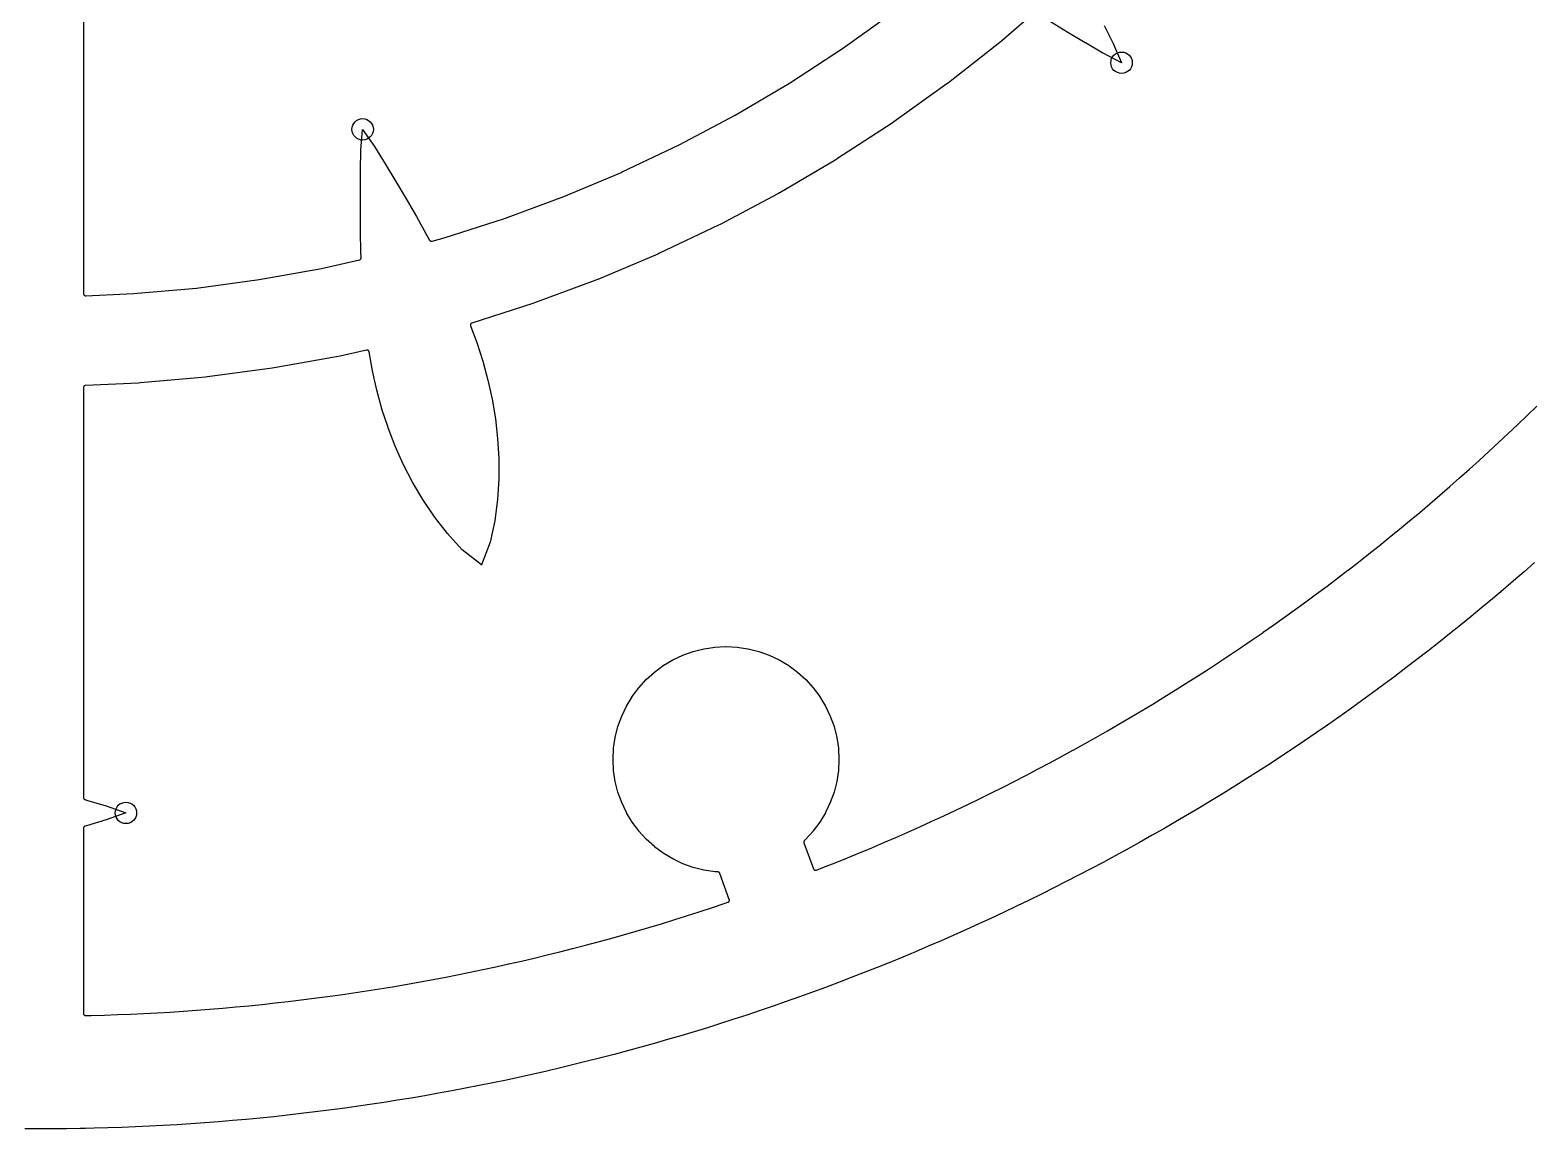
# Model space of a CAD drawing. Header units: millimetres. Extents: x -252 to 252, y -252 to 252.
# Drawn here: x -1 to 166.8, y -252.2 to -129.5 of the extents above; entities that cross this region are included whole.
import ezdxf

# ---------------------------------------------------------------- set-up
doc = ezdxf.new("R2010")
doc.units = ezdxf.units.MM
for name, color, linetype in [('CUT_INNER', 6, 'Continuous'), ('CUT_OUTER', 1, 'Continuous'), ('ENGRAVE', 7, 'Continuous')]:
    doc.layers.add(name, color=color, linetype=linetype)

msp = doc.modelspace()

# ---------------------------------------------------------------- linework, layer by layer
at = {"layer": 'CUT_INNER'}
for points in [[(5, -107.1441), (5, -158.8834), (5.0013, -158.9086), (5.0051, -158.9336), (5.0114, -158.958), (5.0201, -158.9817), (5.0312, -159.0043), (5.0445, -159.0258), (5.0599, -159.0458), (5.0772, -159.0641), (5.0963, -159.0806), (5.1169, -159.0951), (5.1389, -159.1074), (5.1621, -159.1175), (5.1861, -159.1251), (5.2108, -159.1303), (5.2359, -159.133), (5.2611, -159.1332), (10.5861, -158.8967), (10.5972, -158.896), (17.6241, -158.2708), (17.6351, -158.2695), (24.6273, -157.3332), (24.6383, -157.3315), (31.5821, -156.0859), (31.593, -156.0837), (35.82, -155.1302), (35.8437, -155.1236), (35.8667, -155.1147), (35.8888, -155.1035), (35.9096, -155.0903), (35.929, -155.075), (35.9468, -155.0579), (35.9628, -155.0392), (35.9769, -155.0189), (35.9889, -154.9974), (35.9988, -154.9747), (36.0064, -154.9512), (36.0116, -154.9271), (36.0144, -154.9026), (36.0148, -154.8779), (35.9933, -154.2373), (35.9932, -154.2354), (35.9516, -151.9753), (35.9516, -151.9739), (35.9355, -149.7069), (35.9382, -147.4329), (35.9568, -145.1544), (35.9569, -145.1531), (35.9997, -142.8727), (36.0001, -142.8652), (36.1826, -140.5517), (36.1833, -140.5466), (36.1867, -140.551), (37.5183, -142.4512), (37.5224, -142.4574), (38.717, -144.4004), (38.7177, -144.4015), (39.8895, -146.3535), (41.0462, -148.3111), (42.1842, -150.2742), (42.1849, -150.2754), (43.2965, -152.2438), (43.2974, -152.2454), (43.6634, -152.9172), (43.6758, -152.9376), (43.6901, -152.9567), (43.7062, -152.9744), (43.7239, -152.9905), (43.743, -153.0048), (43.7634, -153.0172), (43.7849, -153.0276), (43.8073, -153.0359), (43.8304, -153.042), (43.854, -153.0459), (43.8778, -153.0475), (43.9017, -153.0469), (43.9254, -153.044), (43.9487, -153.0388), (45.2916, -152.6726), (45.3022, -152.6694), (52.0193, -150.5132), (52.0298, -150.5096), (58.6446, -148.0576), (58.6549, -148.0535), (65.1544, -145.3105), (65.1646, -145.306), (71.536, -142.2773), (71.5459, -142.2724), (77.7768, -138.9641), (77.7865, -138.9587), (83.8644, -135.3773), (83.8738, -135.3714), (89.787, -131.5239), (89.7961, -131.5177), (95.5328, -127.4117)], [(111.1592, -127.5811), (107.5298, -130.7004), (107.5277, -130.7022), (107.3584, -130.8413), (107.3563, -130.843), (101.6263, -135.3416), (101.6241, -135.3433), (101.4489, -135.4747), (101.4466, -135.4764), (95.5228, -139.7164), (95.5205, -139.718), (95.3396, -139.8415), (95.3373, -139.843), (89.2312, -143.8161), (89.2289, -143.8176), (89.0426, -143.9329), (89.0402, -143.9344), (82.7639, -147.6326), (82.7615, -147.634), (82.5704, -147.741), (82.5679, -147.7424), (76.1338, -151.1586), (76.1313, -151.1599), (75.9356, -151.2583), (75.9331, -151.2595), (69.3537, -154.387), (69.3512, -154.3881), (69.1513, -154.4778), (69.1487, -154.4789), (62.4371, -157.3114), (62.4345, -157.3124), (62.2308, -157.3931), (62.2283, -157.3941), (55.3976, -159.9262), (55.395, -159.9271), (55.1879, -159.9987), (55.1853, -159.9995), (48.3973, -162.1785), (48.3737, -162.1874), (48.3511, -162.1986), (48.3298, -162.2121), (48.3099, -162.2277), (48.2917, -162.2451), (48.2753, -162.2643), (48.261, -162.2851), (48.2489, -162.3072), (48.239, -162.3304), (48.2315, -162.3545), (48.2265, -162.3793), (48.224, -162.4044), (48.224, -162.4296), (48.2266, -162.4547), (48.2317, -162.4794), (48.2393, -162.5035), (48.9229, -164.3464), (48.9246, -164.3514), (49.599, -166.4349), (49.6007, -166.4404), (50.1777, -168.55), (50.1792, -168.5559), (50.652, -170.6936), (50.6532, -170.7), (51.0154, -172.8675), (51.0163, -172.8742), (51.2621, -175.0733), (51.2627, -175.0802), (51.3863, -177.3124), (51.3865, -177.3196), (51.3816, -179.5868), (51.3814, -179.5942), (51.2387, -181.8987), (51.2379, -181.9067), (50.9406, -184.2524), (50.939, -184.2619), (50.4441, -186.6607), (50.4428, -186.6658), (50.4411, -186.6707), (49.4562, -189.203), (49.4539, -189.2082), (49.4492, -189.2049), (47.3151, -187.5232), (47.3111, -187.5198), (47.3075, -187.5161), (45.6633, -185.7007), (45.6571, -185.6933), (44.2101, -183.8232), (44.2053, -183.8167), (42.9125, -181.9038), (42.9086, -181.8975), (41.7534, -179.9467), (41.7499, -179.9404), (40.7232, -177.9544), (40.7202, -177.9481), (39.8155, -175.9288), (39.8129, -175.9225), (39.0246, -173.8712), (39.0224, -173.8651), (38.3445, -171.7834), (38.3427, -171.7775), (37.769, -169.667), (37.7676, -169.6614), (37.2909, -167.524), (37.2898, -167.5188), (36.9108, -165.4031), (36.9051, -165.3785), (36.897, -165.3547), (36.8864, -165.3317), (36.8737, -165.31), (36.8588, -165.2896), (36.8419, -165.2708), (36.8232, -165.2539), (36.8029, -165.2389), (36.7812, -165.226), (36.7584, -165.2154), (36.7345, -165.2071), (36.71, -165.2013), (36.6849, -165.198), (36.6597, -165.1972), (36.6346, -165.199), (36.6097, -165.2033), (33.6812, -165.8639), (33.6785, -165.8645), (33.4638, -165.908), (33.461, -165.9085), (26.2906, -167.1947), (26.2879, -167.1952), (26.0714, -167.2291), (26.0687, -167.2295), (18.8483, -168.1963), (18.8455, -168.1967), (18.6278, -168.2209), (18.625, -168.2212), (11.3688, -168.8669), (11.3661, -168.8671), (11.1475, -168.8816), (11.1447, -168.8818), (5.2389, -169.144), (5.2152, -169.1462), (5.1917, -169.1507), (5.1689, -169.1573), (5.1467, -169.1661), (5.1255, -169.177), (5.1054, -169.1898), (5.0866, -169.2045), (5.0693, -169.221), (5.0537, -169.239), (5.0399, -169.2584), (5.0279, -169.279), (5.018, -169.3007), (5.0102, -169.3232), (5.0045, -169.3464), (5.0011, -169.37), (5, -169.3938), (5, -215.1767), (5.0012, -215.2016), (5.005, -215.2262), (5.0111, -215.2503), (5.0196, -215.2738), (5.0304, -215.2962), (5.0434, -215.3175), (5.0585, -215.3373), (5.0754, -215.3556), (5.0941, -215.3721), (5.1143, -215.3867), (5.1359, -215.3991), (5.1586, -215.4094), (5.1823, -215.4173), (5.357, -215.4665), (5.3583, -215.4669), (7.5471, -216.1082), (7.5542, -216.1105), (9.7377, -216.8952), (9.7429, -216.8973), (9.7377, -216.8995), (7.5542, -217.6842), (7.5471, -217.6865), (5.3583, -218.3278), (5.357, -218.3282), (5.1823, -218.3774), (5.1586, -218.3853), (5.1359, -218.3956), (5.1143, -218.408), (5.0941, -218.4226), (5.0754, -218.4391), (5.0585, -218.4573), (5.0434, -218.4772), (5.0304, -218.4985), (5.0196, -218.5209), (5.0111, -218.5443), (5.005, -218.5685), (5.0012, -218.5931), (5, -218.618), (5, -239.2813), (5.0012, -239.3061), (5.0049, -239.3307), (5.0111, -239.3548), (5.0195, -239.3782), (5.0303, -239.4006), (5.0433, -239.4219), (5.0582, -239.4417), (5.0751, -239.46), (5.0937, -239.4765), (5.1139, -239.491), (5.1354, -239.5035), (5.1581, -239.5138), (5.1816, -239.5218), (5.2058, -239.5274), (5.2305, -239.5305), (5.2554, -239.5313), (5.8791, -239.5179), (5.8806, -239.5178), (7.3486, -239.4773), (7.3501, -239.4772), (8.8179, -239.4277), (8.8194, -239.4276), (10.2868, -239.3691), (10.2883, -239.369), (11.7554, -239.3014), (11.7569, -239.3014), (13.2235, -239.2248), (13.225, -239.2247), (14.6911, -239.1392), (14.6926, -239.1391), (16.1581, -239.0445), (16.1597, -239.0444), (17.6246, -238.9409), (17.6261, -238.9408), (19.0904, -238.8282), (19.0919, -238.8281), (20.5554, -238.7066), (20.5569, -238.7065), (22.0197, -238.576), (22.0212, -238.5758), (23.4832, -238.4364), (23.4847, -238.4362), (24.9457, -238.2878), (24.9473, -238.2876), (26.4074, -238.1303), (26.4089, -238.1301), (27.868, -237.9637), (27.8695, -237.9636), (29.3276, -237.7883), (29.3291, -237.7881), (30.7861, -237.6038), (30.7876, -237.6036), (32.2434, -237.4105), (32.245, -237.4103), (33.6995, -237.2082), (33.7011, -237.2079), (35.1544, -236.9969), (35.1559, -236.9967), (36.6079, -236.7767), (36.6094, -236.7765), (38.0601, -236.5477), (38.0616, -236.5474), (39.5108, -236.3097), (39.5123, -236.3094), (40.96, -236.0628), (40.9615, -236.0625), (42.4077, -235.807), (42.4092, -235.8068), (43.8538, -235.5424), (43.8553, -235.5421), (45.2982, -235.2689), (45.2997, -235.2686), (46.7409, -234.9865), (46.7424, -234.9862), (48.1819, -234.6953), (48.1834, -234.695), (49.6211, -234.3952), (49.6226, -234.3949), (51.0584, -234.0863), (51.0599, -234.086), (52.4937, -233.7686), (52.4952, -233.7683), (53.9271, -233.4421), (53.9286, -233.4418), (55.3585, -233.1069), (55.36, -233.1065), (56.7877, -232.7628), (56.7892, -232.7624), (58.2149, -232.41), (58.2164, -232.4096), (59.6398, -232.0484), (59.6413, -232.048), (61.0625, -231.6781), (61.064, -231.6777), (62.4829, -231.2991), (62.4844, -231.2987), (63.901, -230.9113), (63.9024, -230.9109), (65.3166, -230.5149), (65.3181, -230.5145), (66.7298, -230.1098), (66.7313, -230.1093), (68.1405, -229.696), (68.1419, -229.6955), (69.5486, -229.2736), (69.55, -229.2731), (70.9541, -228.8425), (70.9555, -228.842), (72.3569, -228.4028), (72.3583, -228.4024), (73.757, -227.9546), (73.7584, -227.9541), (75.1543, -227.4977), (75.1557, -227.4972), (76.5488, -227.0323), (76.5502, -227.0318), (76.9863, -226.8833), (77.0094, -226.8741), (77.0315, -226.8627), (77.0523, -226.8491), (77.0717, -226.8335), (77.0894, -226.8161), (77.1054, -226.797), (77.1193, -226.7765), (77.1312, -226.7546), (77.1408, -226.7317), (77.1481, -226.7079), (77.1529, -226.6836), (77.1554, -226.6588), (77.1554, -226.634), (77.1529, -226.6092), (77.1479, -226.5849), (77.1406, -226.5611), (76.0814, -223.651), (76.072, -223.6285), (76.0603, -223.607), (76.0467, -223.5868), (76.0311, -223.5679), (76.0138, -223.5507), (75.9949, -223.5353), (75.9745, -223.5218), (75.953, -223.5103), (75.9304, -223.501), (75.907, -223.4939), (75.8831, -223.4892), (75.8588, -223.4868), (75.5393, -223.4711), (75.5271, -223.4699), (74.3151, -223.2901), (74.3031, -223.2877), (73.1146, -222.99), (73.1029, -222.9865), (71.9493, -222.5737), (71.938, -222.569), (70.8304, -222.0452), (70.8196, -222.0394), (69.7687, -221.4095), (69.7585, -221.4027), (68.7744, -220.6728), (68.7649, -220.6651), (67.8571, -219.8423), (67.8484, -219.8336), (67.0256, -218.9258), (67.0178, -218.9163), (66.288, -217.9322), (66.2812, -217.922), (65.6513, -216.8711), (65.6455, -216.8603), (65.1217, -215.7527), (65.117, -215.7414), (64.7042, -214.5878), (64.7006, -214.5761), (64.4029, -213.3876), (64.4006, -213.3755), (64.2208, -212.1636), (64.2196, -212.1514), (64.1595, -210.9277), (64.1595, -210.9154), (64.2196, -209.6917), (64.2208, -209.6795), (64.4006, -208.4675), (64.4029, -208.4555), (64.7006, -207.267), (64.7042, -207.2553), (65.117, -206.1017), (65.1217, -206.0903), (65.6455, -204.9828), (65.6513, -204.9719), (66.2812, -203.921), (66.288, -203.9109), (67.0178, -202.9268), (67.0256, -202.9173), (67.8484, -202.0095), (67.8571, -202.0008), (68.7649, -201.178), (68.7744, -201.1702), (69.7585, -200.4404), (69.7687, -200.4335), (70.8196, -199.8037), (70.8304, -199.7979), (71.938, -199.274), (71.9493, -199.2693), (73.1029, -198.8566), (73.1146, -198.853), (74.3031, -198.5553), (74.3151, -198.5529), (75.5271, -198.3731), (75.5393, -198.3719), (76.763, -198.3118), (76.7753, -198.3118), (77.999, -198.3719), (78.0112, -198.3731), (79.2232, -198.5529), (79.2352, -198.5553), (80.4237, -198.853), (80.4354, -198.8566), (81.589, -199.2693), (81.6003, -199.274), (82.7079, -199.7979), (82.7187, -199.8037), (83.7696, -200.4335), (83.7798, -200.4404), (84.7639, -201.1702), (84.7734, -201.178), (85.6812, -202.0008), (85.6899, -202.0095), (86.5127, -202.9173), (86.5205, -202.9268), (87.2503, -203.9109), (87.2571, -203.921), (87.887, -204.9719), (87.8928, -204.9828), (88.4167, -206.0903), (88.4213, -206.1017), (88.8341, -207.2553), (88.8377, -207.267), (89.1354, -208.4555), (89.1378, -208.4675), (89.3175, -209.6795), (89.3187, -209.6917), (89.3789, -210.9154), (89.3789, -210.9277), (89.3187, -212.1514), (89.3175, -212.1636), (89.1378, -213.3755), (89.1354, -213.3876), (88.8377, -214.5761), (88.8341, -214.5878), (88.4213, -215.7414), (88.4167, -215.7527), (87.8928, -216.8603), (87.887, -216.8711), (87.2571, -217.922), (87.2503, -217.9322), (86.5205, -218.9163), (86.5127, -218.9258), (85.6899, -219.8336), (85.6812, -219.8423), (85.5468, -219.9641), (85.5294, -219.9815), (85.5138, -220.0006), (85.5001, -220.0211), (85.4885, -220.0428), (85.4792, -220.0656), (85.4721, -220.0892), (85.4673, -220.1134), (85.465, -220.1379), (85.4651, -220.1626), (85.4676, -220.1871), (85.4725, -220.2113), (85.4798, -220.2348), (86.5375, -223.1408), (86.5471, -223.1637), (86.559, -223.1855), (86.573, -223.2061), (86.589, -223.2252), (86.6068, -223.2426), (86.6263, -223.2581), (86.6471, -223.2716), (86.6693, -223.283), (86.6924, -223.2921), (86.7164, -223.2989), (86.7408, -223.3033), (86.7657, -223.3052), (86.7905, -223.3046), (86.8152, -223.3016), (86.8395, -223.2961), (86.8631, -223.2882), (87.5965, -223.0027), (87.5979, -223.0022), (88.9632, -222.4611), (88.9646, -222.4605), (90.3265, -221.911), (90.3279, -221.9104), (91.6864, -221.3526), (91.6878, -221.352), (93.0429, -220.7858), (93.0443, -220.7852), (94.3958, -220.2108), (94.3973, -220.2102), (95.7453, -219.6274), (95.7467, -219.6268), (97.0911, -219.0358), (97.0925, -219.0352), (98.4332, -218.436), (98.4346, -218.4353), (99.7717, -217.8279), (99.7731, -217.8272), (101.1063, -217.2116), (101.1077, -217.2109), (102.4372, -216.5871), (102.4386, -216.5865), (103.7643, -215.9545), (103.7656, -215.9538), (105.0874, -215.3137), (105.0888, -215.3131), (106.4065, -214.6649), (106.4079, -214.6642), (107.7217, -214.008), (107.7231, -214.0073), (109.0328, -213.343), (109.0342, -213.3423), (110.3398, -212.6699), (110.3411, -212.6692), (111.6426, -211.9889), (111.644, -211.9882), (112.9413, -211.2999), (112.9426, -211.2992), (114.2357, -210.6029), (114.237, -210.6022), (115.5257, -209.898), (115.5271, -209.8973), (116.8115, -209.1852), (116.8128, -209.1844), (118.0928, -208.4645), (118.0941, -208.4638), (119.3697, -207.736), (119.371, -207.7352), (120.6421, -206.9996), (120.6434, -206.9989), (121.91, -206.2555), (121.9113, -206.2547), (123.1732, -205.5036), (123.1745, -205.5028), (124.4318, -204.7439), (124.4332, -204.7431), (125.6858, -203.9766), (125.6871, -203.9758), (126.935, -203.2016), (126.9363, -203.2007), (128.1794, -202.4189), (128.1807, -202.4181), (129.419, -201.6286), (129.4203, -201.6277), (130.6538, -200.8307), (130.6551, -200.8298), (131.8836, -200.0252), (131.8849, -200.0244), (133.1084, -199.2122), (133.1097, -199.2114), (134.3283, -198.3917), (134.3295, -198.3909), (135.5431, -197.5638), (135.5443, -197.5629), (136.7527, -196.7284), (136.754, -196.7275), (137.9573, -195.8856), (137.9585, -195.8847), (139.1566, -195.0354), (139.1578, -195.0345), (140.3507, -194.1779), (140.3519, -194.177), (141.5395, -193.3131), (141.5407, -193.3122), (142.723, -192.4409), (142.7242, -192.44), (143.9011, -191.5616), (143.9023, -191.5607), (145.0738, -190.675), (145.075, -190.6741), (146.241, -189.7813), (146.2422, -189.7803), (147.4027, -188.8804), (147.4039, -188.8794), (148.5589, -187.9724), (148.5601, -187.9714), (149.7095, -187.0573), (149.7107, -187.0564), (150.8544, -186.1352), (150.8556, -186.1342), (151.9937, -185.2061), (151.9949, -185.2051), (153.1272, -184.27), (153.1284, -184.269), (154.255, -183.3269), (154.2562, -183.3259), (155.377, -182.377), (155.3781, -182.376), (156.4931, -181.4202), (156.4943, -181.4192), (157.6033, -180.4565), (157.6045, -180.4555), (158.7076, -179.4861), (158.7088, -179.4851), (159.8059, -178.5089), (159.8071, -178.5079), (160.8982, -177.525), (160.8994, -177.524), (161.9845, -176.5344), (161.9856, -176.5334), (163.0646, -175.5372), (163.0658, -175.5361), (164.1386, -174.5333), (164.1398, -174.5323), (165.2065, -173.5229), (165.2076, -173.5218), (166.2681, -172.5059), (166.2692, -172.5049), (167.3234, -171.4825)], [(118.9892, -128.9326), (120.0207, -130.9668), (120.0239, -130.9736), (120.9474, -133.1022), (120.9494, -133.1074), (120.9446, -133.1053), (118.8771, -132.0513), (118.8706, -132.0477), (116.9043, -130.8918), (116.9032, -130.8911), (114.9528, -129.7166), (113.0132, -128.53)]]:
    msp.add_lwpolyline(points, dxfattribs=at)
at = {"layer": 'CUT_OUTER'}
msp.add_lwpolyline([(167.0618, -188.9317), (165.8994, -189.9532), (164.7308, -190.9676), (163.5559, -191.9747), (162.3749, -192.9747), (161.1878, -193.9674), (159.9946, -194.9527), (158.7954, -195.9308), (157.5902, -196.9014), (156.379, -197.8647), (155.162, -198.8205), (153.9391, -199.7688), (152.7105, -200.7096), (151.4761, -201.6428), (150.236, -202.5685), (148.9902, -203.4865), (147.7388, -204.3969), (146.4819, -205.2995), (145.2195, -206.1944), (143.9515, -207.0816), (142.6782, -207.961), (141.3995, -208.8325), (140.1154, -209.6962), (138.8261, -210.552), (137.5316, -211.3999), (136.2319, -212.2397), (134.927, -213.0717), (133.6171, -213.8955), (132.3022, -214.7114), (130.9822, -215.5191), (129.6574, -216.3188), (128.3276, -217.1103), (126.993, -217.8936), (125.6537, -218.6687), (124.3096, -219.4356), (122.9608, -220.1942), (121.6074, -220.9445), (120.2494, -221.6865), (118.8869, -222.4202), (117.5199, -223.1455), (116.1485, -223.8624), (114.7728, -224.5708), (113.3927, -225.2708), (112.0083, -225.9623), (110.6197, -226.6454), (109.227, -227.3198), (107.8301, -227.9858), (106.4292, -228.6431), (105.0242, -229.2918), (103.6153, -229.9319), (102.2026, -230.5634), (100.7859, -231.1862), (99.3655, -231.8002), (97.9413, -232.4055), (96.5135, -233.0021), (95.082, -233.5899), (93.6469, -234.1689), (92.2083, -234.7391), (90.7662, -235.3005), (89.3208, -235.853), (87.8719, -236.3966), (86.4198, -236.9314), (84.9643, -237.4572), (83.5057, -237.974), (82.044, -238.4819), (80.5791, -238.9808), (79.1113, -239.4708), (77.6404, -239.9517), (76.1666, -240.4235), (74.69, -240.8864), (73.2105, -241.3401), (71.7283, -241.7848), (70.2434, -242.2204), (68.7558, -242.6468), (67.2657, -243.0641), (65.773, -243.4723), (64.2779, -243.8713), (62.7803, -244.2611), (61.2803, -244.6417), (59.7781, -245.0131), (58.2736, -245.3753), (56.7669, -245.7282), (55.2581, -246.0719), (53.7472, -246.4063), (52.2342, -246.7315), (50.7193, -247.0473), (49.2025, -247.3539), (47.6839, -247.6511), (46.1634, -247.9391), (44.6412, -248.2176), (43.1173, -248.4869), (41.5918, -248.7468), (40.0648, -248.9973), (38.5362, -249.2384), (37.0062, -249.4702), (35.4748, -249.6926), (33.942, -249.9055), (32.408, -250.1091), (30.8727, -250.3032), (29.3363, -250.488), (27.7988, -250.6633), (26.2602, -250.8291), (24.7207, -250.9855), (23.1802, -251.1325), (21.6388, -251.27), (20.0967, -251.398), (18.5537, -251.5166), (17.0101, -251.6257), (15.4659, -251.7253), (13.921, -251.8155), (12.3756, -251.8962), (10.8298, -251.9674), (9.2835, -252.0291), (7.737, -252.0813), (6.1901, -252.124), (5.2354, -252.1445), (4.6422, -252.1573), (3.0949, -252.181), (1.5475, -252.1953), (0, -252.2), (-1.5475, -252.1953)], dxfattribs=at)
at = {"layer": 'ENGRAVE'}
for centre in [(120.9499, -133.108), (36.1831, -140.5458), (9.7437, -216.8973)]:
    msp.add_circle(centre, 1.2, dxfattribs=at)

doc.saveas('drawing.dxf')
